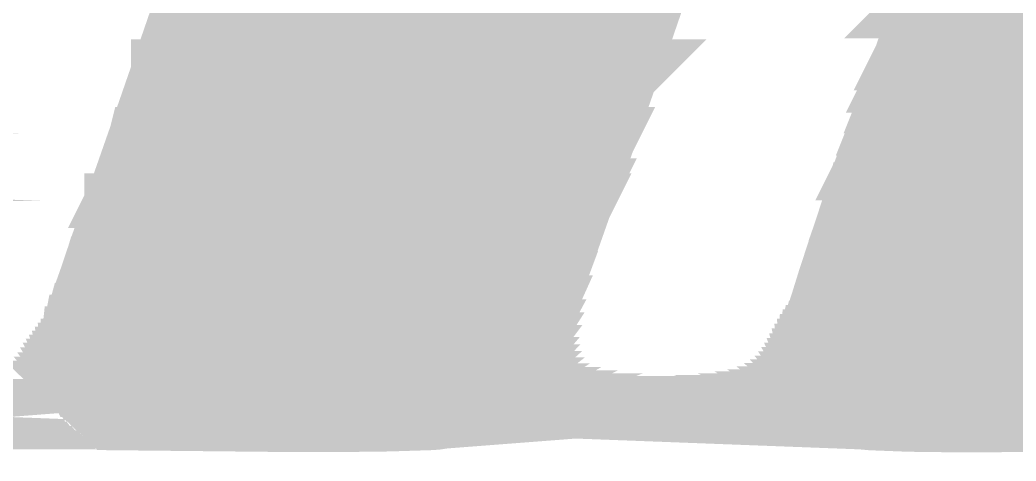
# Model space of a CAD drawing. Extents: x -22 to 239, y -29 to 162.
# Drawn here: x 195.181 to 196.616, y 32.052 to 32.689 of the extents above; entities that cross this region are included whole.
import ezdxf

# ---------------------------------------------------------------- set-up
doc = ezdxf.new("R2010")
doc.units = 0
doc.layers.add('2D_LINE_126', color=255, linetype='CONTINUOUS')

# ---------------------------------------------------------------- blocks, each defined once
blk = doc.blocks.new('SMOOTH_0$1')
at = {"const_width": 0.05}
blk.add_lwpolyline([(-0.025, 0, 1), (0.025, 0, 1)], format="xyb", close=True, dxfattribs=at)
blk = doc.blocks.new('DRAWING_129')
at = {"layer": '2D_LINE_126', "const_width": 0.1}
for points in [[(-1.7013873333, 0.7415753333), (-1.7158, 0.7007293333), (-1.7273413333, 0.667558), (-1.737834, 0.637196), (-1.7489273333, 0.605238), (-1.7590446667, 0.5762126667), (-1.766126, 0.5560593333), (-1.8134093333, 0.4201546667), (-1.848118, 0.3151246667), (-1.873234, 0.234112), (-1.874922, 0.2276646667), (-1.876134, 0.2211033333), (-1.8768606667, 0.21447), (-1.8770993333, 0.2077926667), (-1.8768113333, 0.2006453333), (-1.8759686667, 0.1935486667), (-1.8745753333, 0.18654), (-1.8726373333, 0.1796546667), (-1.870162, 0.1729066667), (-1.8671813333, 0.166376), (-1.8637113333, 0.1600926667), (-1.8597393333, 0.154048), (-1.8554166667, 0.1484653333), (-1.8506766667, 0.143246), (-1.845544, 0.1384126667), (-1.840026, 0.1339773333), (-1.8355473333, 0.1308946667), (-1.830866, 0.1281326667), (-1.826004, 0.125704), (-1.820984, 0.1236206667), (-1.8157873333, 0.1218793333), (-1.8081113333, 0.1199313333), (-1.8003173333, 0.118596), (-1.792406, 0.1178773333), (-1.7375426667, 0.1157846667), (-1.6630033333, 0.1148653333), (-1.5625433333, 0.1154726667), (-1.339546, 0.1180286667)], [(-2.7500846667, 0.7830386667), (-2.809406, 0.6108093333), (-2.843288, 0.5129486667), (-2.8692073333, 0.4389206667), (-2.8968606667, 0.3609366667), (-2.9309746667, 0.2596513333), (-2.9356013333, 0.242726), (-2.9388506667, 0.2254806667), (-2.9407026667, 0.2079973333), (-2.9408446667, 0.202002), (-2.94049, 0.1960053333), (-2.93964, 0.190058), (-2.9383006667, 0.184202), (-2.9364806667, 0.1784766667), (-2.9341706667, 0.1728746667), (-2.9305646667, 0.16578), (-2.9264466667, 0.1589886667), (-2.9218333333, 0.1525233333), (-2.91675, 0.1464206667), (-2.9112233333, 0.140712), (-2.8875606667, 0.1180286667), (-2.6612473333, 0.1156886667), (-2.565982, 0.1152646667), (-2.4880953333, 0.1162086667), (-2.4268953333, 0.1181273333), (-2.419342, 0.1187106667), (-2.4118633333, 0.1198526667), (-2.4044893333, 0.1215466667), (-2.3950546667, 0.1244653333), (-2.3858813333, 0.1280653333), (-2.3769986667, 0.1323313333), (-2.3684553333, 0.1372413333), (-2.360306, 0.1427613333), (-2.3494306667, 0.1512906667), (-2.3391526667, 0.1605033333), (-2.3295006667, 0.17037), (-2.3205106667, 0.1808553333), (-2.3076446667, 0.1981553333), (-2.296092, 0.2163133333), (-2.285892, 0.2352606667), (-2.2703826667, 0.2696806667), (-2.2572213333, 0.3051873333), (-2.2500446667, 0.326264), (-2.2354566667, 0.36793), (-2.218128, 0.4170386667), (-2.1998473333, 0.4684533333), (-2.1790946667, 0.5270093333), (-2.1541246667, 0.59822), (-2.129082, 0.67019), (-2.108044, 0.7312713333), (-2.085948, 0.7955706667)]]:
    blk.add_lwpolyline(points, dxfattribs=at)
for points in [[(-2.767024, 0.7315193333), (-2.7493646667, 0.78279), (-2.091146, 0.78279), (-2.1087646667, 0.7315193333)], [(-1.7110413333, 0.7119253333), (-1.701106, 0.7400813333), (-0.8491113333, 0.7400813333), (-0.8860486667, 0.7119253333)], [(-2.788062, 0.670438), (-2.767024, 0.7315193333), (-2.1087646667, 0.7315193333), (-2.1298026667, 0.670438)], [(-1.711042, 0.7119246667), (-1.7110413333, 0.7119253333), (-0.8860486667, 0.7119253333), (-0.88605, 0.7119246667)], [(-1.715082, 0.7004753333), (-1.711042, 0.7119246667), (-0.88605, 0.7119246667), (-0.9010233333, 0.7004753333)], [(-1.726622, 0.667308), (-1.715082, 0.7004753333), (-0.9010233333, 0.7004753333), (-0.9444026667, 0.667308)], [(-2.8086853333, 0.6105606667), (-2.788062, 0.670438), (-2.1298026667, 0.670438), (-2.1506373333, 0.6105606667)], [(-1.7371133333, 0.6369473333), (-1.726622, 0.667308), (-0.9444026667, 0.667308), (-0.98411, 0.6369473333)], [(-1.737114, 0.636946), (-1.7371133333, 0.6369473333), (-0.98411, 0.6369473333), (-0.9841113333, 0.636946)], [(-1.7416006667, 0.6240206667), (-1.737114, 0.636946), (-0.9841113333, 0.636946), (-1.0010166667, 0.6240206667)], [(-2.8128713333, 0.59847), (-2.8086853333, 0.61056), (-2.150638, 0.61056), (-2.1548446667, 0.59847)], [(-2.8086853333, 0.61056), (-2.8086853333, 0.6105606667), (-2.1506373333, 0.6105606667), (-2.150638, 0.61056)], [(-1.7482073333, 0.6049886667), (-1.7416033333, 0.6240133333), (-1.001026, 0.6240133333), (-1.025136, 0.6049886667)], [(-1.741602, 0.6240173333), (-1.7416006667, 0.6240206667), (-1.0010166667, 0.6240206667), (-1.0010206667, 0.6240173333)], [(-1.7416033333, 0.6240133333), (-1.741602, 0.6240173333), (-1.0010206667, 0.6240173333), (-1.001026, 0.6240133333)], [(-2.837526, 0.5272613333), (-2.8128713333, 0.59847), (-2.1548446667, 0.59847), (-2.179814, 0.5272613333)], [(-1.748208, 0.6049873333), (-1.7482073333, 0.6049886667), (-1.025136, 0.6049886667), (-1.0251373333, 0.6049873333)], [(-1.7583253333, 0.575962), (-1.748208, 0.6049873333), (-1.0251373333, 0.6049873333), (-1.061922, 0.575962)], [(-1.7654073333, 0.5558066667), (-1.7586573333, 0.575018), (-1.063118, 0.575018), (-1.086044, 0.5558066667)], [(-1.7586546667, 0.5750253333), (-1.758652, 0.575032), (-1.0631, 0.575032), (-1.0631086667, 0.5750253333)], [(-1.7586573333, 0.575018), (-1.7586546667, 0.5750253333), (-1.0631086667, 0.5750253333), (-1.063118, 0.575018)], [(-1.758652, 0.575032), (-1.758326, 0.57596), (-1.061924, 0.57596), (-1.0631, 0.575032)], [(-1.758326, 0.57596), (-1.7583253333, 0.575962), (-1.061922, 0.575962), (-1.061924, 0.57596)], [(-1.769872, 0.5429753333), (-1.7654073333, 0.5558066667), (-1.086044, 0.5558066667), (-1.1013573333, 0.5429753333)], [(-1.7698813333, 0.5429486667), (-1.769876, 0.542962), (-1.1013733333, 0.542962), (-1.1013873333, 0.5429486667)], [(-1.7718673333, 0.53724), (-1.7708486667, 0.540168), (-1.1043646667, 0.540168), (-1.1070753333, 0.53724)], [(-1.7708413333, 0.5401886667), (-1.7708346667, 0.5402073333), (-1.1043253333, 0.5402073333), (-1.104346, 0.5401886667)], [(-1.7708486667, 0.540168), (-1.7708413333, 0.5401886667), (-1.104346, 0.5401886667), (-1.1043646667, 0.540168)], [(-1.7708346667, 0.5402073333), (-1.7698813333, 0.5429486667), (-1.1013873333, 0.5429486667), (-1.1043253333, 0.5402073333)], [(-1.769876, 0.542962), (-1.769872, 0.5429753333), (-1.1013573333, 0.5429753333), (-1.1013733333, 0.542962)], [(-2.842568, 0.5126993333), (-2.837526, 0.5272613333), (-2.179814, 0.5272613333), (-2.1849746667, 0.5126993333)], [(-1.777268, 0.5217166667), (-1.7753606667, 0.5271993333), (-1.1139573333, 0.5271993333), (-1.116656, 0.5217166667)], [(-1.7741353333, 0.5307213333), (-1.7741266667, 0.530744), (-1.11189, 0.530744), (-1.111906, 0.5307213333)], [(-1.7753606667, 0.5271993333), (-1.775352, 0.5272233333), (-1.1139453333, 0.5272233333), (-1.1139573333, 0.5271993333)], [(-1.775344, 0.5272466667), (-1.7741433333, 0.5306973333), (-1.11192, 0.5306973333), (-1.113932, 0.5272466667)], [(-1.775352, 0.5272233333), (-1.775344, 0.5272466667), (-1.113932, 0.5272466667), (-1.1139453333, 0.5272233333)], [(-1.7741266667, 0.530744), (-1.772982, 0.5340353333), (-1.109634, 0.5340353333), (-1.11189, 0.530744)], [(-1.771882, 0.537198), (-1.771874, 0.5372193333), (-1.107094, 0.5372193333), (-1.1071113333, 0.537198)], [(-1.772982, 0.5340353333), (-1.772974, 0.534058), (-1.1096186667, 0.534058), (-1.109634, 0.5340353333)], [(-1.7741433333, 0.5306973333), (-1.7741353333, 0.5307213333), (-1.111906, 0.5307213333), (-1.11192, 0.5306973333)], [(-1.7729666667, 0.53408), (-1.771882, 0.537198), (-1.1071113333, 0.537198), (-1.1096013333, 0.53408)], [(-1.772974, 0.534058), (-1.7729666667, 0.53408), (-1.1096013333, 0.53408), (-1.1096186667, 0.534058)], [(-1.771874, 0.5372193333), (-1.7718673333, 0.53724), (-1.1070753333, 0.53724), (-1.107094, 0.5372193333)], [(-2.8579706667, 0.468708), (-2.8425686667, 0.5126966667), (-2.184976, 0.5126966667), (-2.2005653333, 0.468708)], [(-2.8425686667, 0.5126966667), (-2.842568, 0.5126993333), (-2.1849746667, 0.5126993333), (-2.184976, 0.5126966667)], [(-1.79242, 0.478164), (-1.77926, 0.51599), (-1.119008, 0.51599), (-1.1329053333, 0.478164)], [(-1.77926, 0.51599), (-1.7792553333, 0.5160033333), (-1.1190026667, 0.5160033333), (-1.119008, 0.51599)], [(-1.7792553333, 0.5160033333), (-1.7792506667, 0.5160166667), (-1.1189973333, 0.5160166667), (-1.1190026667, 0.5160033333)], [(-1.7792506667, 0.5160166667), (-1.777284, 0.5216693333), (-1.1166773333, 0.5216693333), (-1.1189973333, 0.5160166667)], [(-1.777276, 0.5216933333), (-1.777268, 0.5217166667), (-1.116656, 0.5217166667), (-1.116668, 0.5216933333)], [(-1.777284, 0.5216693333), (-1.777276, 0.5216933333), (-1.116668, 0.5216933333), (-1.1166773333, 0.5216693333)], [(-6.8345706667, 0.4753293333), (-6.83296, 0.477706), (-6.033226, 0.477706), (-6.1179753333, 0.4753293333)], [(-6.8345713333, 0.4753286667), (-6.8345706667, 0.4753293333), (-6.1179753333, 0.4753293333), (-6.117996, 0.4753286667)], [(-5.4834693333, 0.4773253333), (-5.483486, 0.477326), (-4.7741153333, 0.477326), (-4.7741153333, 0.4773253333)], [(-2.868488, 0.4386686667), (-2.8579706667, 0.468708), (-2.2005653333, 0.468708), (-2.211246, 0.4386686667)], [(-1.80812, 0.4330386667), (-1.7924226667, 0.4781573333), (-1.1329073333, 0.4781573333), (-1.1490366667, 0.4330386667)], [(-1.7924213333, 0.4781613333), (-1.79242, 0.478164), (-1.1329053333, 0.478164), (-1.132906, 0.4781613333)], [(-1.7924226667, 0.4781573333), (-1.7924213333, 0.4781613333), (-1.132906, 0.4781613333), (-1.1329073333, 0.4781573333)], [(-2.8684893333, 0.438666), (-2.868488, 0.4386686667), (-2.211246, 0.4386686667), (-2.2112473333, 0.438666)], [(-2.876068, 0.417294), (-2.8684893333, 0.438666), (-2.2112473333, 0.438666), (-2.218846, 0.417294)], [(-1.8126873333, 0.4199106667), (-1.808122, 0.433032), (-1.1490393333, 0.433032), (-1.1535926667, 0.4199106667)], [(-1.808122, 0.433032), (-1.8081206667, 0.433036), (-1.149038, 0.433036), (-1.1490393333, 0.433032)], [(-1.8081206667, 0.433036), (-1.80812, 0.4330386667), (-1.1490366667, 0.4330386667), (-1.149038, 0.433036)], [(-2.893482, 0.368184), (-2.876068, 0.4172926667), (-2.2188466667, 0.4172926667), (-2.2361753333, 0.368184)], [(-2.876068, 0.4172926667), (-2.876068, 0.417294), (-2.218846, 0.417294), (-2.2188466667, 0.4172926667)], [(-1.825042, 0.3825253333), (-1.8126873333, 0.4199106667), (-1.1535926667, 0.4199106667), (-1.166566, 0.3825253333)], [(-1.8473933333, 0.3148906667), (-1.825042, 0.3825253333), (-1.166566, 0.3825253333), (-1.1907906667, 0.3148906667)], [(-2.89614, 0.3606886667), (-2.8934826667, 0.368182), (-2.236176, 0.368182), (-2.2387993333, 0.3606886667)], [(-2.8934826667, 0.368182), (-2.893482, 0.368184), (-2.2361753333, 0.368184), (-2.236176, 0.368182)], [(-2.90765, 0.326516), (-2.89614, 0.3606886667), (-2.2387993333, 0.3606886667), (-2.250764, 0.326516)], [(-2.9147473333, 0.305442), (-2.907652, 0.3265093333), (-2.250766, 0.3265093333), (-2.2579393333, 0.305442)], [(-2.907652, 0.3265093333), (-2.90765, 0.326516), (-2.250764, 0.326516), (-2.250766, 0.3265093333)], [(-1.862448, 0.2663306667), (-1.8473933333, 0.3148906667), (-1.1907906667, 0.3148906667), (-1.2081826667, 0.2663306667)], [(-2.9266946667, 0.2699706667), (-2.9147473333, 0.305442), (-2.2579393333, 0.305442), (-2.271088, 0.2699706667)], [(-2.930246, 0.259428), (-2.9266946667, 0.2699706667), (-2.271088, 0.2699706667), (-2.2758386667, 0.259428)], [(-1.8718033333, 0.2361533333), (-1.862448, 0.2663306667), (-1.2081826667, 0.2663306667), (-1.2208453333, 0.2361533333)], [(-2.9348586667, 0.2425546667), (-2.930246, 0.259428), (-2.2758386667, 0.259428), (-2.2834413333, 0.2425546667)], [(-2.9361686667, 0.2355986667), (-2.9348586667, 0.2425546667), (-2.2834413333, 0.2425546667), (-2.2865753333, 0.2355986667)], [(-2.938096, 0.22537), (-2.9361686667, 0.2355986667), (-2.2865753333, 0.2355986667), (-2.292082, 0.22537)], [(-2.9390146667, 0.2166986667), (-2.938096, 0.22537), (-2.292082, 0.22537), (-2.29675, 0.2166986667)], [(-1.8725006667, 0.2339033333), (-1.8718033333, 0.2361533333), (-1.2208453333, 0.2361533333), (-1.2220066667, 0.2339033333)], [(-1.8741773333, 0.2274993333), (-1.8725006667, 0.2339033333), (-1.2220066667, 0.2339033333), (-1.2253106667, 0.2274993333)], [(-1.8753793333, 0.220992), (-1.8741773333, 0.2274993333), (-1.2253106667, 0.2274993333), (-1.2286686667, 0.220992)], [(-2.9399413333, 0.207948), (-2.9390146667, 0.2166986667), (-2.29675, 0.2166986667), (-2.3023173333, 0.207948)], [(-1.8761, 0.2144153333), (-1.8753793333, 0.220992), (-1.2286686667, 0.220992), (-1.232062, 0.2144153333)], [(-1.8763366667, 0.2077946667), (-1.8761, 0.2144153333), (-1.232062, 0.2144153333), (-1.235478, 0.2077946667)], [(-2.93889, 0.1901973333), (-2.9397313333, 0.1960813333), (-2.3101366667, 0.1960813333), (-2.3145126667, 0.1901973333)], [(-2.9398793333, 0.198588), (-2.940082, 0.202016), (-2.3060913333, 0.202016), (-2.308272, 0.198588)], [(-2.9397313333, 0.1960813333), (-2.9398793333, 0.198588), (-2.308272, 0.198588), (-2.3101366667, 0.1960813333)], [(-2.940082, 0.202016), (-2.9399413333, 0.207948), (-2.3023173333, 0.207948), (-2.3060913333, 0.202016)], [(-1.87562, 0.1970746667), (-1.8760513333, 0.2007053333), (-1.2397733333, 0.2007053333), (-1.242006, 0.1970746667)], [(-1.8752153333, 0.193668), (-1.87562, 0.1970746667), (-1.242006, 0.1970746667), (-1.2444513333, 0.193668)], [(-1.87631, 0.2071313333), (-1.8763366667, 0.2077946667), (-1.235478, 0.2077946667), (-1.23582, 0.2071313333)], [(-1.8760513333, 0.2007053333), (-1.87631, 0.2071313333), (-1.23582, 0.2071313333), (-1.2397733333, 0.2007053333)], [(-2.936588, 0.1813306667), (-2.9375646667, 0.1844026667), (-2.318822, 0.1844026667), (-2.3211066667, 0.1813306667)], [(-2.935764, 0.178738), (-2.936588, 0.1813306667), (-2.3211066667, 0.1813306667), (-2.32333, 0.178738)], [(-2.9375646667, 0.1844026667), (-2.93889, 0.1901973333), (-2.3145126667, 0.1901973333), (-2.318822, 0.1844026667)], [(-1.871408, 0.178516), (-1.871912, 0.1798893333), (-1.2552086667, 0.1798893333), (-1.2563506667, 0.178516)], [(-1.871912, 0.1798893333), (-1.8738333333, 0.186718), (-1.249534, 0.186718), (-1.2552086667, 0.1798893333)], [(-1.8739973333, 0.1875406667), (-1.8752153333, 0.193668), (-1.2444513333, 0.193668), (-1.2488493333, 0.1875406667)], [(-1.8738333333, 0.186718), (-1.8739973333, 0.1875406667), (-1.2488493333, 0.1875406667), (-1.249534, 0.186718)], [(-2.926808, 0.161054), (-2.929898, 0.1661513333), (-2.3346933333, 0.1661513333), (-2.3396793333, 0.161054)], [(-2.9323046667, 0.1708846667), (-2.933478, 0.1731933333), (-2.328084, 0.1731933333), (-2.3300626667, 0.1708846667)], [(-2.929898, 0.1661513333), (-2.9323046667, 0.1708846667), (-2.3300626667, 0.1708846667), (-2.3346933333, 0.1661513333)], [(-2.933478, 0.1731933333), (-2.935764, 0.178738), (-2.32333, 0.178738), (-2.328084, 0.1731933333)], [(-1.8630586667, 0.1604866667), (-1.8665, 0.1667186667), (-1.2681766667, 0.1667186667), (-1.2751233333, 0.1604866667)], [(-1.86801, 0.1700273333), (-1.8694566667, 0.1731966667), (-1.26145, 0.1731966667), (-1.2644886667, 0.1700273333)], [(-1.8665, 0.1667186667), (-1.86801, 0.1700273333), (-1.2644886667, 0.1700273333), (-1.2681766667, 0.1667186667)], [(-1.8694566667, 0.1731966667), (-1.871408, 0.178516), (-1.2563506667, 0.178516), (-1.26145, 0.1731966667)], [(-2.9203013333, 0.1518753333), (-2.9212293333, 0.1529893333), (-2.3486773333, 0.1529893333), (-2.3499206667, 0.1518753333)], [(-2.9161826667, 0.14693), (-2.9203013333, 0.1518753333), (-2.3499206667, 0.1518753333), (-2.356226, 0.14693)], [(-2.9212293333, 0.1529893333), (-2.9258093333, 0.159408), (-2.3415166667, 0.159408), (-2.3486773333, 0.1529893333)], [(-2.9258093333, 0.159408), (-2.926808, 0.161054), (-2.3396793333, 0.161054), (-2.3415166667, 0.159408)], [(-1.854832, 0.1489553333), (-1.8591186667, 0.1544906667), (-1.282674, 0.1544906667), (-1.2899286667, 0.1489553333)], [(-1.8620266667, 0.1589166667), (-1.8630586667, 0.1604866667), (-1.2751233333, 0.1604866667), (-1.276874, 0.1589166667)], [(-1.8591186667, 0.1544906667), (-1.8620266667, 0.1589166667), (-1.276874, 0.1589166667), (-1.282674, 0.1544906667)], [(-2.9071766667, 0.137888), (-2.910686, 0.1412513333), (-2.3638933333, 0.1412513333), (-2.3688593333, 0.137888)], [(-2.9127433333, 0.1433766667), (-2.9161826667, 0.14693), (-2.356226, 0.14693), (-2.360756, 0.1433766667)], [(-2.902084, 0.133006), (-2.9071766667, 0.137888), (-2.3688593333, 0.137888), (-2.377354, 0.133006)], [(-2.910686, 0.1412513333), (-2.9127433333, 0.1433766667), (-2.360756, 0.1433766667), (-2.3638933333, 0.1412513333)], [(-1.8395706667, 0.1345886667), (-1.8450433333, 0.1389873333), (-1.3054866667, 0.1389873333), (-1.31295, 0.1345886667)], [(-1.8459073333, 0.1398013333), (-1.8501333333, 0.1437806667), (-1.2979293333, 0.1437806667), (-1.3041066667, 0.1398013333)], [(-1.8450433333, 0.1389873333), (-1.8459073333, 0.1398013333), (-1.3041066667, 0.1398013333), (-1.3054866667, 0.1389873333)], [(-1.8501333333, 0.1437806667), (-1.854716, 0.1488273333), (-1.290096, 0.1488273333), (-1.2979293333, 0.1437806667)], [(-1.854716, 0.1488273333), (-1.854832, 0.1489553333), (-1.2899286667, 0.1489553333), (-1.290096, 0.1488273333)], [(-2.897658, 0.128764), (-2.902084, 0.133006), (-2.377354, 0.133006), (-2.386186, 0.128764)], [(-2.8939246667, 0.1251853333), (-2.897658, 0.128764), (-2.386186, 0.128764), (-2.3953066667, 0.1251853333)], [(-2.8908973333, 0.1222826667), (-2.8939246667, 0.1251853333), (-2.3953066667, 0.1251853333), (-2.404688, 0.1222826667)], [(-2.8891426667, 0.1206013333), (-2.8908973333, 0.1222826667), (-2.404688, 0.1222826667), (-2.412006, 0.1206013333)], [(-1.8079533333, 0.1206773333), (-1.8155726667, 0.1226113333), (-1.333272, 0.1226113333), (-1.3365533333, 0.1206773333)], [(-1.8155726667, 0.1226113333), (-1.8207166667, 0.1243346667), (-1.3303473333, 0.1243346667), (-1.333272, 0.1226113333)], [(-1.8207166667, 0.1243346667), (-1.8256866667, 0.126398), (-1.3268473333, 0.126398), (-1.3303473333, 0.1243346667)], [(-1.8256866667, 0.126398), (-1.8305026667, 0.1288026667), (-1.3227666667, 0.1288026667), (-1.3268473333, 0.126398)], [(-1.8305026667, 0.1288026667), (-1.8351373333, 0.1315373333), (-1.3181273333, 0.1315373333), (-1.3227666667, 0.1288026667)], [(-1.8351373333, 0.1315373333), (-1.8395706667, 0.1345886667), (-1.31295, 0.1345886667), (-1.3181273333, 0.1315373333)], [(-3.9304246667, 0.1169706667), (-4.1064453333, 0.1187873333), (-3.648662, 0.1187873333), (-3.7067186667, 0.1169706667)], [(-4.1064453333, 0.1187873333), (-4.1065453333, 0.1188873333), (-3.6454666667, 0.1188873333), (-3.648662, 0.1187873333)], [(-2.711526, 0.1169706667), (-2.8872506667, 0.118788), (-2.430148, 0.118788), (-2.4881126667, 0.1169706667)], [(-2.8872506667, 0.118788), (-2.887356, 0.1188886667), (-2.426936, 0.1188886667), (-2.430148, 0.118788)], [(-4.1065453333, 0.1188873333), (-4.1071253333, 0.119468), (-3.6379526667, 0.119468), (-3.6454666667, 0.1188873333)], [(-1.7375226667, 0.1165466667), (-1.7923573333, 0.118638), (-1.352864, 0.118638), (-1.5353186667, 0.1165466667)], [(-4.1071253333, 0.119468), (-4.108258, 0.1206013333), (-3.630528, 0.1206013333), (-3.6379526667, 0.119468)], [(-2.887356, 0.1188886667), (-2.8879606667, 0.119468), (-2.4194293333, 0.119468), (-2.426936, 0.1188886667)], [(-2.8879606667, 0.119468), (-2.8891426667, 0.1206013333), (-2.412006, 0.1206013333), (-2.4194293333, 0.119468)], [(-1.7940113333, 0.1187886667), (-1.800218, 0.119352), (-1.3388013333, 0.119352), (-1.339758, 0.1187886667)], [(-1.7923573333, 0.118638), (-1.7940113333, 0.1187886667), (-1.339758, 0.1187886667), (-1.352864, 0.118638)], [(-2.661244, 0.1164506667), (-2.711526, 0.1169706667), (-2.4881126667, 0.1169706667), (-2.530998, 0.1164506667)], [(-2.565984, 0.1160266667), (-2.661244, 0.1164506667), (-2.530998, 0.1164506667)], [(-1.800218, 0.119352), (-1.8079533333, 0.1206773333), (-1.3365533333, 0.1206773333), (-1.3388013333, 0.119352)], [(-1.7122133333, 0.1162346667), (-1.7375226667, 0.1165466667), (-1.5353186667, 0.1165466667), (-1.562552, 0.1162346667)], [(-1.6630013333, 0.1156273333), (-1.7122133333, 0.1162346667), (-1.562552, 0.1162346667)], [(-0.329664, 0.1045326667), (-0.3400693333, 0.1049113333), (0.2563073333, 0.1049113333), (0.2551413333, 0.1045326667)], [(-0.2846393333, 0.1028953333), (-0.329664, 0.1045326667), (0.2551413333, 0.1045326667), (0.2480693333, 0.1028953333)], [(-0.26919, 0.1023333333), (-0.2846393333, 0.1028953333), (0.2480693333, 0.1028953333), (0.24412, 0.1023333333)]]:
    blk.add_lwpolyline(points, close=True, dxfattribs=at)
at = {"layer": '2D_LINE_126'}
for p in [(-2.767024, 0.7315193333), (-2.767024, 0.7315193333), (-2.1087646667, 0.7315193333), (-2.1087646667, 0.7315193333), (-1.711042, 0.7119246667), (-1.711042, 0.7119246667), (-1.7110413333, 0.7119253333), (-1.7110413333, 0.7119253333), (-1.715082, 0.7004753333), (-1.715082, 0.7004753333), (-2.788062, 0.670438), (-2.788062, 0.670438), (-2.1298026667, 0.670438), (-2.1298026667, 0.670438), (-1.726622, 0.667308), (-1.726622, 0.667308), (-1.737114, 0.636946), (-1.737114, 0.636946), (-1.7371133333, 0.6369473333), (-1.7371133333, 0.6369473333), (-2.8086853333, 0.6105606667), (-2.8086853333, 0.6105606667), (-2.8086853333, 0.61056), (-2.8086853333, 0.61056), (-2.150638, 0.61056), (-2.150638, 0.61056), (-2.1506373333, 0.6105606667), (-2.1506373333, 0.6105606667), (-1.7416033333, 0.6240133333), (-1.7416033333, 0.6240133333), (-1.741602, 0.6240173333), (-1.741602, 0.6240173333), (-1.7416006667, 0.6240206667), (-1.7416006667, 0.6240206667), (-2.8128713333, 0.59847), (-2.8128713333, 0.59847), (-2.1548446667, 0.59847), (-2.1548446667, 0.59847), (-1.748208, 0.6049873333), (-1.748208, 0.6049873333), (-1.7482073333, 0.6049886667), (-1.7482073333, 0.6049886667), (-1.7586573333, 0.575018), (-1.7586573333, 0.575018), (-1.7586546667, 0.5750253333), (-1.7586546667, 0.5750253333), (-1.758652, 0.575032), (-1.758652, 0.575032), (-1.758326, 0.57596), (-1.758326, 0.57596), (-1.7583253333, 0.575962), (-1.7583253333, 0.575962), (-1.7654073333, 0.5558066667), (-1.7654073333, 0.5558066667), (-1.7708486667, 0.540168), (-1.7708486667, 0.540168), (-1.7708413333, 0.5401886667), (-1.7708413333, 0.5401886667), (-1.7708346667, 0.5402073333), (-1.7708346667, 0.5402073333), (-1.7698813333, 0.5429486667), (-1.7698813333, 0.5429486667), (-1.769876, 0.542962), (-1.769876, 0.542962), (-1.769872, 0.5429753333), (-1.769872, 0.5429753333), (-2.837526, 0.5272613333), (-2.837526, 0.5272613333), (-2.179814, 0.5272613333), (-2.179814, 0.5272613333), (-1.7753606667, 0.5271993333), (-1.7753606667, 0.5271993333), (-1.775352, 0.5272233333), (-1.775352, 0.5272233333), (-1.775344, 0.5272466667), (-1.775344, 0.5272466667), (-1.7741433333, 0.5306973333), (-1.7741433333, 0.5306973333), (-1.7741353333, 0.5307213333), (-1.7741353333, 0.5307213333), (-1.7741266667, 0.530744), (-1.7741266667, 0.530744), (-1.772982, 0.5340353333), (-1.772982, 0.5340353333), (-1.772974, 0.534058), (-1.772974, 0.534058), (-1.7729666667, 0.53408), (-1.7729666667, 0.53408), (-1.771882, 0.537198), (-1.771882, 0.537198), (-1.771874, 0.5372193333), (-1.771874, 0.5372193333), (-1.7718673333, 0.53724), (-1.7718673333, 0.53724), (-2.8425686667, 0.5126966667), (-2.8425686667, 0.5126966667), (-2.842568, 0.5126993333), (-2.842568, 0.5126993333), (-2.184976, 0.5126966667), (-2.184976, 0.5126966667), (-2.1849746667, 0.5126993333), (-2.1849746667, 0.5126993333), (-1.77926, 0.51599), (-1.77926, 0.51599), (-1.7792553333, 0.5160033333), (-1.7792553333, 0.5160033333), (-1.7792506667, 0.5160166667), (-1.7792506667, 0.5160166667), (-1.777284, 0.5216693333), (-1.777284, 0.5216693333), (-1.777276, 0.5216933333), (-1.777276, 0.5216933333), (-1.777268, 0.5217166667), (-1.777268, 0.5217166667), (-2.8579706667, 0.468708), (-2.8579706667, 0.468708), (-2.2005653333, 0.468708), (-2.2005653333, 0.468708), (-1.7924226667, 0.4781573333), (-1.7924226667, 0.4781573333), (-1.7924213333, 0.4781613333), (-1.7924213333, 0.4781613333), (-1.79242, 0.478164), (-1.79242, 0.478164), (-2.8684893333, 0.438666), (-2.8684893333, 0.438666), (-2.868488, 0.4386686667), (-2.868488, 0.4386686667), (-2.2112473333, 0.438666), (-2.2112473333, 0.438666), (-2.211246, 0.4386686667), (-2.211246, 0.4386686667), (-1.808122, 0.433032), (-1.808122, 0.433032), (-1.8081206667, 0.433036), (-1.8081206667, 0.433036), (-1.80812, 0.4330386667), (-1.80812, 0.4330386667), (-2.876068, 0.417294), (-2.876068, 0.417294), (-2.876068, 0.4172926667), (-2.876068, 0.4172926667), (-2.2188466667, 0.4172926667), (-2.2188466667, 0.4172926667), (-2.218846, 0.417294), (-2.218846, 0.417294), (-1.8126873333, 0.4199106667), (-1.8126873333, 0.4199106667), (-1.825042, 0.3825253333), (-1.825042, 0.3825253333), (-2.8934826667, 0.368182), (-2.8934826667, 0.368182), (-2.893482, 0.368184), (-2.893482, 0.368184), (-2.236176, 0.368182), (-2.236176, 0.368182), (-2.2361753333, 0.368184), (-2.2361753333, 0.368184), (-2.89614, 0.3606886667), (-2.89614, 0.3606886667), (-2.2387993333, 0.3606886667), (-2.2387993333, 0.3606886667), (-2.907652, 0.3265093333), (-2.907652, 0.3265093333), (-2.90765, 0.326516), (-2.90765, 0.326516), (-2.250766, 0.3265093333), (-2.250766, 0.3265093333), (-2.250764, 0.326516), (-2.250764, 0.326516), (-1.8473933333, 0.3148906667), (-1.8473933333, 0.3148906667), (-2.9147473333, 0.305442), (-2.9147473333, 0.305442), (-2.2579393333, 0.305442), (-2.2579393333, 0.305442), (-2.9266946667, 0.2699706667), (-2.9266946667, 0.2699706667), (-2.271088, 0.2699706667), (-2.271088, 0.2699706667), (-1.862448, 0.2663306667), (-1.862448, 0.2663306667), (-2.930246, 0.259428), (-2.930246, 0.259428), (-2.2758386667, 0.259428), (-2.2758386667, 0.259428), (-2.9348586667, 0.2425546667), (-2.9348586667, 0.2425546667), (-2.2834413333, 0.2425546667), (-2.2834413333, 0.2425546667), (-2.938096, 0.22537), (-2.938096, 0.22537), (-2.9361686667, 0.2355986667), (-2.9361686667, 0.2355986667), (-2.292082, 0.22537), (-2.292082, 0.22537), (-2.2865753333, 0.2355986667), (-2.2865753333, 0.2355986667), (-1.8741773333, 0.2274993333), (-1.8741773333, 0.2274993333), (-1.8725006667, 0.2339033333), (-1.8725006667, 0.2339033333), (-1.8718033333, 0.2361533333), (-1.8718033333, 0.2361533333), (-2.9390146667, 0.2166986667), (-2.9390146667, 0.2166986667), (-2.29675, 0.2166986667), (-2.29675, 0.2166986667), (-1.8761, 0.2144153333), (-1.8761, 0.2144153333), (-1.8753793333, 0.220992), (-1.8753793333, 0.220992), (-2.940082, 0.202016), (-2.940082, 0.202016), (-2.9399413333, 0.207948), (-2.9399413333, 0.207948), (-2.9398793333, 0.198588), (-2.9398793333, 0.198588), (-2.9397313333, 0.1960813333), (-2.9397313333, 0.1960813333), (-2.3101366667, 0.1960813333), (-2.3101366667, 0.1960813333), (-2.308272, 0.198588), (-2.308272, 0.198588), (-2.3060913333, 0.202016), (-2.3060913333, 0.202016), (-2.3023173333, 0.207948), (-2.3023173333, 0.207948), (-1.8763366667, 0.2077946667), (-1.8763366667, 0.2077946667), (-1.87631, 0.2071313333), (-1.87631, 0.2071313333), (-1.8760513333, 0.2007053333), (-1.8760513333, 0.2007053333), (-1.87562, 0.1970746667), (-1.87562, 0.1970746667), (-2.93889, 0.1901973333), (-2.93889, 0.1901973333), (-2.9375646667, 0.1844026667), (-2.9375646667, 0.1844026667), (-2.936588, 0.1813306667), (-2.936588, 0.1813306667), (-2.3211066667, 0.1813306667), (-2.3211066667, 0.1813306667), (-2.318822, 0.1844026667), (-2.318822, 0.1844026667), (-2.3145126667, 0.1901973333), (-2.3145126667, 0.1901973333), (-1.8752153333, 0.193668), (-1.8752153333, 0.193668), (-1.8739973333, 0.1875406667), (-1.8739973333, 0.1875406667), (-1.8738333333, 0.186718), (-1.8738333333, 0.186718), (-1.871912, 0.1798893333), (-1.871912, 0.1798893333), (-2.935764, 0.178738), (-2.935764, 0.178738), (-2.933478, 0.1731933333), (-2.933478, 0.1731933333), (-2.9323046667, 0.1708846667), (-2.9323046667, 0.1708846667), (-2.929898, 0.1661513333), (-2.929898, 0.1661513333), (-2.3346933333, 0.1661513333), (-2.3346933333, 0.1661513333), (-2.3300626667, 0.1708846667), (-2.3300626667, 0.1708846667), (-2.328084, 0.1731933333), (-2.328084, 0.1731933333), (-2.32333, 0.178738), (-2.32333, 0.178738), (-1.871408, 0.178516), (-1.871408, 0.178516), (-1.8694566667, 0.1731966667), (-1.8694566667, 0.1731966667), (-1.86801, 0.1700273333), (-1.86801, 0.1700273333), (-1.8665, 0.1667186667), (-1.8665, 0.1667186667), (-2.926808, 0.161054), (-2.926808, 0.161054), (-2.9258093333, 0.159408), (-2.9258093333, 0.159408), (-2.9212293333, 0.1529893333), (-2.9212293333, 0.1529893333), (-2.9203013333, 0.1518753333), (-2.9203013333, 0.1518753333), (-2.3499206667, 0.1518753333), (-2.3499206667, 0.1518753333), (-2.3486773333, 0.1529893333), (-2.3486773333, 0.1529893333), (-2.3415166667, 0.159408), (-2.3415166667, 0.159408), (-2.3396793333, 0.161054), (-2.3396793333, 0.161054), (-1.8630586667, 0.1604866667), (-1.8630586667, 0.1604866667), (-1.8620266667, 0.1589166667), (-1.8620266667, 0.1589166667), (-1.8591186667, 0.1544906667), (-1.8591186667, 0.1544906667), (-2.9161826667, 0.14693), (-2.9161826667, 0.14693), (-2.9127433333, 0.1433766667), (-2.9127433333, 0.1433766667), (-2.910686, 0.1412513333), (-2.910686, 0.1412513333), (-2.9071766667, 0.137888), (-2.9071766667, 0.137888), (-2.3688593333, 0.137888), (-2.3688593333, 0.137888), (-2.3638933333, 0.1412513333), (-2.3638933333, 0.1412513333), (-2.360756, 0.1433766667), (-2.360756, 0.1433766667), (-2.356226, 0.14693), (-2.356226, 0.14693), (-1.854832, 0.1489553333), (-1.854832, 0.1489553333), (-1.854716, 0.1488273333), (-1.854716, 0.1488273333), (-1.8501333333, 0.1437806667), (-1.8501333333, 0.1437806667), (-1.8459073333, 0.1398013333), (-1.8459073333, 0.1398013333), (-1.8450433333, 0.1389873333), (-1.8450433333, 0.1389873333), (-2.902084, 0.133006), (-2.902084, 0.133006), (-2.897658, 0.128764), (-2.897658, 0.128764), (-2.8939246667, 0.1251853333), (-2.8939246667, 0.1251853333), (-2.8908973333, 0.1222826667), (-2.8908973333, 0.1222826667), (-2.404688, 0.1222826667), (-2.404688, 0.1222826667), (-2.3953066667, 0.1251853333), (-2.3953066667, 0.1251853333), (-2.386186, 0.128764), (-2.386186, 0.128764), (-2.377354, 0.133006), (-2.377354, 0.133006), (-1.8395706667, 0.1345886667), (-1.8395706667, 0.1345886667), (-1.8351373333, 0.1315373333), (-1.8351373333, 0.1315373333), (-1.8305026667, 0.1288026667), (-1.8305026667, 0.1288026667), (-1.8256866667, 0.126398), (-1.8256866667, 0.126398), (-1.8207166667, 0.1243346667), (-1.8207166667, 0.1243346667), (-1.8155726667, 0.1226113333), (-1.8155726667, 0.1226113333), (-2.8891426667, 0.1206013333), (-2.8891426667, 0.1206013333), (-2.8879606667, 0.119468), (-2.8879606667, 0.119468), (-2.887356, 0.1188886667), (-2.887356, 0.1188886667), (-2.8872506667, 0.118788), (-2.8872506667, 0.118788), (-2.711526, 0.1169706667), (-2.711526, 0.1169706667), (-2.661244, 0.1164506667), (-2.661244, 0.1164506667), (-2.565984, 0.1160266667), (-2.530998, 0.1164506667), (-2.530998, 0.1164506667), (-2.4881126667, 0.1169706667), (-2.4881126667, 0.1169706667), (-2.430148, 0.118788), (-2.430148, 0.118788), (-2.426936, 0.1188886667), (-2.426936, 0.1188886667), (-2.4194293333, 0.119468), (-2.4194293333, 0.119468), (-2.412006, 0.1206013333), (-2.412006, 0.1206013333), (-1.8079533333, 0.1206773333), (-1.8079533333, 0.1206773333), (-1.800218, 0.119352), (-1.800218, 0.119352), (-1.7940113333, 0.1187886667), (-1.7940113333, 0.1187886667), (-1.7923573333, 0.118638), (-1.7923573333, 0.118638), (-1.7375226667, 0.1165466667), (-1.7375226667, 0.1165466667), (-1.7122133333, 0.1162346667), (-1.7122133333, 0.1162346667), (-1.6630013333, 0.1156273333), (-1.562552, 0.1162346667), (-1.562552, 0.1162346667), (-1.5353186667, 0.1165466667), (-1.5353186667, 0.1165466667)]:
    blk.add_blockref('SMOOTH_0$1', p, dxfattribs=at)

msp = doc.modelspace()

# ---------------------------------------------------------------- block references
msp.add_blockref('DRAWING_129', (198.2, 32))

doc.saveas('drawing.dxf')
